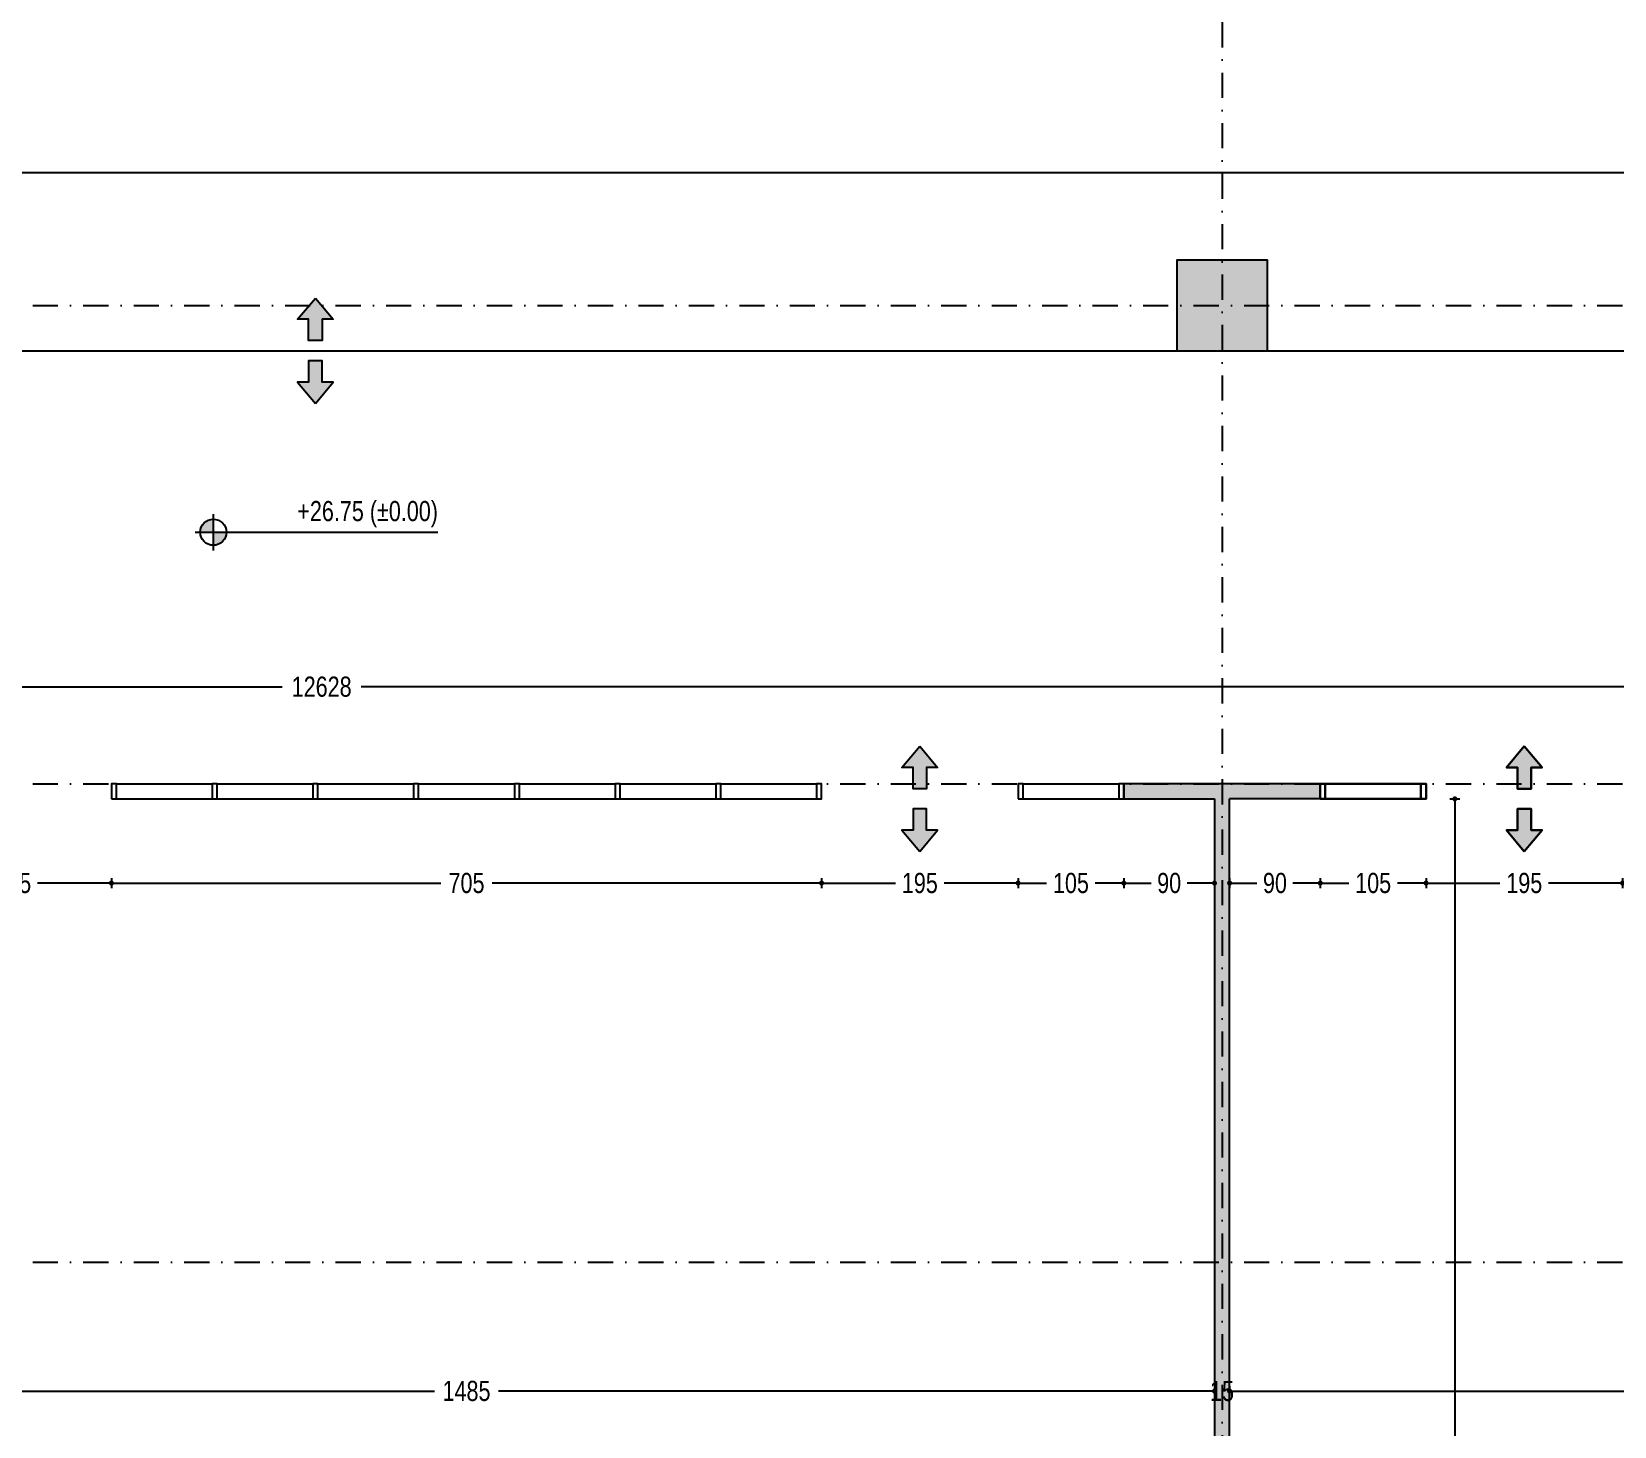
# Model space of a CAD drawing. Header units: centimetres. Extents: x 26569 to 160723, y -3143 to 14565.
# Drawn here: x 64098 to 65669, y 2351 to 3735 of the extents above; entities that cross this region are included whole.
import ezdxf

# ---------------------------------------------------------------- set-up
doc = ezdxf.new("R2010")
doc.units = ezdxf.units.CM
doc.header["$LTSCALE"] = 100
doc.linetypes.add('DASHDOT2', pattern=[0.5, 0.25, -0.125, 0, -0.125])
for name, color, linetype in [('A-ANNO-DIMS', 187, 'Continuous'), ('A-ANNO-GRID', 155, 'DASHDOT2'), ('A-ANNO-TEXT', 50, 'Continuous'), ('A-ELEV-01', 255, 'Continuous'), ('A-GLAZ-FRME', 12, 'Continuous'), ('A-GLAZ-FULL', 130, 'Continuous'), ('A-GLAZ-SILL', 8, 'Continuous'), ('A-WALL', 134, 'Continuous'), ('A-WALL-HTCH', 8, 'Continuous'), ('S-CONC', 5, 'Continuous'), ('S-HTCH', 8, 'Continuous')]:
    doc.layers.add(name, color=color, linetype=linetype)
doc.styles.add('Fields_100', font='act_simplex.shx', dxfattribs={"width": 0.8, "height": 20})
doc.dimstyles.new('FIELDS_100', dxfattribs={"dimscale": 0, "dimtxt": 20, "dimasz": 5, "dimexe": 5, "dimexo": 5, "dimgap": 5, "dimtad": 0, "dimdec": 0, "dimzin": 0, "dimdsep": 46, "dimtxsty": 'Fields_100', "dimblk": 'DOT', "dimcen": 0.09, "dimclrt": 50, "dimadec": 0, "dimazin": 0, "dimtfac": 1, "dimtdec": 0, "dimtix": 1, "dimtofl": 0, "dimtmove": 1, "dimatfit": 3, "dimfxl": 5, "dimfxlon": 1, "dimtolj": 1, "dimtzin": 0, "dimarcsym": 0})

# ---------------------------------------------------------------- blocks, each defined once
blk = doc.blocks.new('_Dot')
at = {"color": 0, "linetype": 'ByBlock', "lineweight": -2}
blk.add_line((-0.5, 0), (-1, 0), dxfattribs=at)
at = {"color": 0, "linetype": 'ByBlock', "const_width": 0.5}
blk.add_lwpolyline([(-0.25, 0, 1), (0.25, 0, 1)], format="xyb", close=True, dxfattribs=at)
blk = doc.blocks.new('*D148')
at = {"layer": 'A-ANNO-DIMS', "color": 0, "lineweight": -2, "transparency": 16777216}
for p, q in [((65505.6, 2973.6), (65515.6, 2973.6)), ((65510.6, 2968.6), (65510.6, 2290.3)), ((65510.6, 1548.6), (65510.6, 2226.9)), ((65505.6, 1543.6), (65515.6, 1543.6))]:
    blk.add_line(p, q, dxfattribs=at)
at = {"layer": 'DEFPOINTS', "color": 0, "transparency": 16777216}
for p in [(65287, 2973.6), (65510.6, 2973.6), (65287, 1543.6)]:
    blk.add_point(p, dxfattribs=at)
at = {"layer": 'A-ANNO-DIMS', "color": 0, "lineweight": -2, "transparency": 16777216, "xscale": 5, "yscale": 5, "zscale": 5}
for p, rotation in [((65510.6, 2973.6), 90), ((65510.6, 1543.6), 270)]:
    blk.add_blockref('_Dot', p, dxfattribs=dict(at, rotation=rotation))
at = {"layer": 'A-ANNO-DIMS', "color": 50, "transparency": 16777216, "insert": (65510.6, 2258.6), "char_height": 20, "attachment_point": 5, "rotation": 90, "style": 'Fields_100'}
blk.add_mtext('\\A1;1430', dxfattribs=at)
blk = doc.blocks.new('*D374')
at = {"layer": 'A-ANNO-DIMS', "color": 0, "lineweight": -2, "transparency": 16777216}
for p, q in [((58072, 3079.9), (58072, 3089.9)), ((58077, 3084.9), (64346.4, 3084.9)), ((70694.5, 3084.9), (64425, 3084.9)), ((70699.5, 3079.9), (70699.5, 3089.9))]:
    blk.add_line(p, q, dxfattribs=at)
at = {"layer": 'DEFPOINTS', "color": 0, "transparency": 16777216}
for p in [(70699.5, 3084.9), (58072, 2988.6), (70699.5, 2988.6)]:
    blk.add_point(p, dxfattribs=at)
at = {"layer": 'A-ANNO-DIMS', "color": 0, "lineweight": -2, "transparency": 16777216, "xscale": 5, "yscale": 5, "zscale": 5, "rotation": 180}
blk.add_blockref('_Dot', (58072, 3084.9), dxfattribs=at)
at = {"layer": 'A-ANNO-DIMS', "color": 0, "lineweight": -2, "transparency": 16777216, "xscale": 5, "yscale": 5, "zscale": 5}
blk.add_blockref('_Dot', (70699.5, 3084.9), dxfattribs=at)
at = {"layer": 'A-ANNO-DIMS', "color": 50, "transparency": 16777216, "insert": (64385.7, 3084.9), "char_height": 20, "attachment_point": 5, "style": 'Fields_100'}
blk.add_mtext('\\A1;12628', dxfattribs=at)
blk = doc.blocks.new('*D313')
at = {"layer": 'A-ANNO-DIMS', "color": 0, "lineweight": -2, "transparency": 16777216}
for p, q in [((65354.5, 1514.5), (65354.5, 1504.5)), ((65359.5, 1509.5), (66183.1, 1509.5)), ((67067, 1509.5), (66243.4, 1509.5)), ((67072, 1514.5), (67072, 1504.5))]:
    blk.add_line(p, q, dxfattribs=at)
at = {"layer": 'DEFPOINTS', "color": 0, "transparency": 16777216}
for p in [(67072, 2973.6), (65354.5, 1593.6), (67072, 1509.5)]:
    blk.add_point(p, dxfattribs=at)
at = {"layer": 'A-ANNO-DIMS', "color": 0, "lineweight": -2, "transparency": 16777216, "xscale": 5, "yscale": 5, "zscale": 5, "rotation": 180}
blk.add_blockref('_Dot', (65354.5, 1509.5), dxfattribs=at)
at = {"layer": 'A-ANNO-DIMS', "color": 0, "lineweight": -2, "transparency": 16777216, "xscale": 5, "yscale": 5, "zscale": 5}
blk.add_blockref('_Dot', (67072, 1509.5), dxfattribs=at)
at = {"layer": 'A-ANNO-DIMS', "color": 50, "transparency": 16777216, "insert": (66213.2, 1509.5), "char_height": 20, "attachment_point": 5, "style": 'Fields_100'}
blk.add_mtext('\\A1;1718', dxfattribs=at)
blk = doc.blocks.new('*D96')
at = {"layer": 'A-ANNO-DIMS', "color": 0, "lineweight": -2, "transparency": 16777216}
for p, q in [((63787, 2390.7), (63787, 2380.7)), ((65272, 2390.7), (65272, 2380.7)), ((63792, 2385.7), (64497.8, 2385.7)), ((65267, 2385.7), (64561.1, 2385.7))]:
    blk.add_line(p, q, dxfattribs=at)
at = {"layer": 'DEFPOINTS', "color": 0, "transparency": 16777216}
for p in [(63787, 2973.6), (65272, 2528.6), (65272, 2385.7)]:
    blk.add_point(p, dxfattribs=at)
at = {"layer": 'A-ANNO-DIMS', "color": 0, "lineweight": -2, "transparency": 16777216, "xscale": 5, "yscale": 5, "zscale": 5, "rotation": 180}
blk.add_blockref('_Dot', (63787, 2385.7), dxfattribs=at)
at = {"layer": 'A-ANNO-DIMS', "color": 0, "lineweight": -2, "transparency": 16777216, "xscale": 5, "yscale": 5, "zscale": 5}
blk.add_blockref('_Dot', (65272, 2385.7), dxfattribs=at)
at = {"layer": 'A-ANNO-DIMS', "color": 50, "transparency": 16777216, "insert": (64529.5, 2385.7), "char_height": 20, "attachment_point": 5, "style": 'Fields_100'}
blk.add_mtext('\\A1;1485', dxfattribs=at)
blk = doc.blocks.new('*D97')
at = {"layer": 'A-ANNO-DIMS', "color": 0, "lineweight": -2, "transparency": 16777216}
for p, q in [((65272, 2390.7), (65272, 2380.7)), ((65287, 2390.7), (65287, 2380.7)), ((65267, 2385.7), (65262, 2385.7)), ((65292, 2385.7), (65297, 2385.7))]:
    blk.add_line(p, q, dxfattribs=at)
at = {"layer": 'DEFPOINTS', "color": 0, "transparency": 16777216}
for p in [(65272, 2528.6), (65287, 2528.6), (65287, 2385.7)]:
    blk.add_point(p, dxfattribs=at)
at = {"layer": 'A-ANNO-DIMS', "color": 0, "lineweight": -2, "transparency": 16777216, "xscale": 5, "yscale": 5, "zscale": 5}
blk.add_blockref('_Dot', (65272, 2385.7), dxfattribs=at)
at = {"layer": 'A-ANNO-DIMS', "color": 0, "lineweight": -2, "transparency": 16777216, "xscale": 5, "yscale": 5, "zscale": 5, "rotation": 180}
blk.add_blockref('_Dot', (65287, 2385.7), dxfattribs=at)
at = {"layer": 'A-ANNO-DIMS', "color": 50, "transparency": 16777216, "insert": (65279.5, 2385.7), "char_height": 20, "attachment_point": 5, "style": 'Fields_100'}
blk.add_mtext('\\A1;15', dxfattribs=at)
blk = doc.blocks.new('*D98')
at = {"layer": 'A-ANNO-DIMS', "color": 0, "lineweight": -2, "transparency": 16777216}
for p, q in [((65287, 2390.7), (65287, 2380.7)), ((67072, 2390.7), (67072, 2380.7)), ((65292, 2385.7), (66147.8, 2385.7)), ((67067, 2385.7), (66211.1, 2385.7))]:
    blk.add_line(p, q, dxfattribs=at)
at = {"layer": 'DEFPOINTS', "color": 0, "transparency": 16777216}
for p in [(67072, 2973.6), (65287, 2528.6), (67072, 2385.7)]:
    blk.add_point(p, dxfattribs=at)
at = {"layer": 'A-ANNO-DIMS', "color": 0, "lineweight": -2, "transparency": 16777216, "xscale": 5, "yscale": 5, "zscale": 5, "rotation": 180}
blk.add_blockref('_Dot', (65287, 2385.7), dxfattribs=at)
at = {"layer": 'A-ANNO-DIMS', "color": 0, "lineweight": -2, "transparency": 16777216, "xscale": 5, "yscale": 5, "zscale": 5}
blk.add_blockref('_Dot', (67072, 2385.7), dxfattribs=at)
at = {"layer": 'A-ANNO-DIMS', "color": 50, "transparency": 16777216, "insert": (66179.5, 2385.7), "char_height": 20, "attachment_point": 5, "style": 'Fields_100'}
blk.add_mtext('\\A1;1785', dxfattribs=at)
blk = doc.blocks.new('*D265')
at = {"layer": 'A-ANNO-DIMS', "color": 0, "lineweight": -2, "transparency": 16777216}
for p, q in [((63982, 2895), (63982, 2885)), ((64177, 2895), (64177, 2885)), ((63987, 2890), (64055.4, 2890)), ((64172, 2890), (64103.5, 2890))]:
    blk.add_line(p, q, dxfattribs=at)
at = {"layer": 'DEFPOINTS', "color": 0, "transparency": 16777216}
for p in [(63982, 2973.6), (64177, 2973.6), (64177, 2890)]:
    blk.add_point(p, dxfattribs=at)
at = {"layer": 'A-ANNO-DIMS', "color": 0, "lineweight": -2, "transparency": 16777216, "xscale": 5, "yscale": 5, "zscale": 5, "rotation": 180}
blk.add_blockref('_Dot', (63982, 2890), dxfattribs=at)
at = {"layer": 'A-ANNO-DIMS', "color": 0, "lineweight": -2, "transparency": 16777216, "xscale": 5, "yscale": 5, "zscale": 5}
blk.add_blockref('_Dot', (64177, 2890), dxfattribs=at)
at = {"layer": 'A-ANNO-DIMS', "color": 50, "transparency": 16777216, "insert": (64079.5, 2890), "char_height": 20, "attachment_point": 5, "style": 'Fields_100'}
blk.add_mtext('\\A1;195', dxfattribs=at)
blk = doc.blocks.new('*D266')
at = {"layer": 'A-ANNO-DIMS', "color": 0, "lineweight": -2, "transparency": 16777216}
for p, q in [((64177, 2895), (64177, 2885)), ((64882, 2895), (64882, 2885)), ((64182, 2890), (64503.9, 2890)), ((64877, 2890), (64555, 2890))]:
    blk.add_line(p, q, dxfattribs=at)
at = {"layer": 'DEFPOINTS', "color": 0, "transparency": 16777216}
for p in [(64177, 2973.6), (64882, 2973.6), (64882, 2890)]:
    blk.add_point(p, dxfattribs=at)
at = {"layer": 'A-ANNO-DIMS', "color": 0, "lineweight": -2, "transparency": 16777216, "xscale": 5, "yscale": 5, "zscale": 5, "rotation": 180}
blk.add_blockref('_Dot', (64177, 2890), dxfattribs=at)
at = {"layer": 'A-ANNO-DIMS', "color": 0, "lineweight": -2, "transparency": 16777216, "xscale": 5, "yscale": 5, "zscale": 5}
blk.add_blockref('_Dot', (64882, 2890), dxfattribs=at)
at = {"layer": 'A-ANNO-DIMS', "color": 50, "transparency": 16777216, "insert": (64529.5, 2890), "char_height": 20, "attachment_point": 5, "style": 'Fields_100'}
blk.add_mtext('\\A1;705', dxfattribs=at)
blk = doc.blocks.new('*D275')
at = {"layer": 'A-ANNO-DIMS', "color": 0, "lineweight": -2, "transparency": 16777216}
for p, q in [((64882, 2895), (64882, 2885)), ((65077, 2895), (65077, 2885)), ((64887, 2890), (64955.4, 2890)), ((65072, 2890), (65003.5, 2890))]:
    blk.add_line(p, q, dxfattribs=at)
at = {"layer": 'DEFPOINTS', "color": 0, "transparency": 16777216}
for p in [(64882, 2973.6), (65077, 2973.6), (65077, 2890)]:
    blk.add_point(p, dxfattribs=at)
at = {"layer": 'A-ANNO-DIMS', "color": 0, "lineweight": -2, "transparency": 16777216, "xscale": 5, "yscale": 5, "zscale": 5, "rotation": 180}
blk.add_blockref('_Dot', (64882, 2890), dxfattribs=at)
at = {"layer": 'A-ANNO-DIMS', "color": 0, "lineweight": -2, "transparency": 16777216, "xscale": 5, "yscale": 5, "zscale": 5}
blk.add_blockref('_Dot', (65077, 2890), dxfattribs=at)
at = {"layer": 'A-ANNO-DIMS', "color": 50, "transparency": 16777216, "insert": (64979.5, 2890), "char_height": 20, "attachment_point": 5, "style": 'Fields_100'}
blk.add_mtext('\\A1;195', dxfattribs=at)
blk = doc.blocks.new('*D276')
at = {"layer": 'A-ANNO-DIMS', "color": 0, "lineweight": -2, "transparency": 16777216}
for p, q in [((65077, 2895), (65077, 2885)), ((65182, 2895), (65182, 2885)), ((65082, 2890), (65105.4, 2890)), ((65177, 2890), (65153.5, 2890))]:
    blk.add_line(p, q, dxfattribs=at)
at = {"layer": 'DEFPOINTS', "color": 0, "transparency": 16777216}
for p in [(65077, 2973.6), (65182, 2973.6), (65182, 2890)]:
    blk.add_point(p, dxfattribs=at)
at = {"layer": 'A-ANNO-DIMS', "color": 0, "lineweight": -2, "transparency": 16777216, "xscale": 5, "yscale": 5, "zscale": 5, "rotation": 180}
blk.add_blockref('_Dot', (65077, 2890), dxfattribs=at)
at = {"layer": 'A-ANNO-DIMS', "color": 0, "lineweight": -2, "transparency": 16777216, "xscale": 5, "yscale": 5, "zscale": 5}
blk.add_blockref('_Dot', (65182, 2890), dxfattribs=at)
at = {"layer": 'A-ANNO-DIMS', "color": 50, "transparency": 16777216, "insert": (65129.5, 2890), "char_height": 20, "attachment_point": 5, "style": 'Fields_100'}
blk.add_mtext('\\A1;105', dxfattribs=at)
blk = doc.blocks.new('*D277')
at = {"layer": 'A-ANNO-DIMS', "color": 0, "lineweight": -2, "transparency": 16777216}
for p, q in [((65182, 2895), (65182, 2885)), ((65272, 2895), (65272, 2885)), ((65187, 2890), (65209, 2890)), ((65267, 2890), (65244.9, 2890))]:
    blk.add_line(p, q, dxfattribs=at)
at = {"layer": 'DEFPOINTS', "color": 0, "transparency": 16777216}
for p in [(65182, 2973.6), (65272, 2973.6), (65272, 2890)]:
    blk.add_point(p, dxfattribs=at)
at = {"layer": 'A-ANNO-DIMS', "color": 0, "lineweight": -2, "transparency": 16777216, "xscale": 5, "yscale": 5, "zscale": 5, "rotation": 180}
blk.add_blockref('_Dot', (65182, 2890), dxfattribs=at)
at = {"layer": 'A-ANNO-DIMS', "color": 0, "lineweight": -2, "transparency": 16777216, "xscale": 5, "yscale": 5, "zscale": 5}
blk.add_blockref('_Dot', (65272, 2890), dxfattribs=at)
at = {"layer": 'A-ANNO-DIMS', "color": 50, "transparency": 16777216, "insert": (65227, 2890), "char_height": 20, "attachment_point": 5, "style": 'Fields_100'}
blk.add_mtext('\\A1;90', dxfattribs=at)
blk = doc.blocks.new('*D279')
at = {"layer": 'A-ANNO-DIMS', "color": 0, "lineweight": -2, "transparency": 16777216}
for p, q in [((65482, 2895), (65482, 2885)), ((65677, 2895), (65677, 2885)), ((65487, 2890), (65555.4, 2890)), ((65672, 2890), (65603.5, 2890))]:
    blk.add_line(p, q, dxfattribs=at)
at = {"layer": 'DEFPOINTS', "color": 0, "transparency": 16777216}
for p in [(65482, 2973.6), (65677, 2973.6), (65677, 2890)]:
    blk.add_point(p, dxfattribs=at)
at = {"layer": 'A-ANNO-DIMS', "color": 0, "lineweight": -2, "transparency": 16777216, "xscale": 5, "yscale": 5, "zscale": 5, "rotation": 180}
blk.add_blockref('_Dot', (65482, 2890), dxfattribs=at)
at = {"layer": 'A-ANNO-DIMS', "color": 0, "lineweight": -2, "transparency": 16777216, "xscale": 5, "yscale": 5, "zscale": 5}
blk.add_blockref('_Dot', (65677, 2890), dxfattribs=at)
at = {"layer": 'A-ANNO-DIMS', "color": 50, "transparency": 16777216, "insert": (65579.5, 2890), "char_height": 20, "attachment_point": 5, "style": 'Fields_100'}
blk.add_mtext('\\A1;195', dxfattribs=at)
blk = doc.blocks.new('*D409')
at = {"layer": 'A-ANNO-DIMS', "color": 0, "lineweight": -2, "transparency": 16777216}
for p, q in [((52634.5, 3590.2), (52634.5, 3600.2)), ((70724.5, 3590.2), (70724.5, 3600.2)), ((52639.5, 3595.2), (61640.2, 3595.2)), ((70719.5, 3595.2), (61718.8, 3595.2))]:
    blk.add_line(p, q, dxfattribs=at)
at = {"layer": 'DEFPOINTS', "color": 0, "transparency": 16777216}
for p in [(70724.5, 3595.2), (52634.5, 3418.6), (70724.5, 3418.6)]:
    blk.add_point(p, dxfattribs=at)
at = {"layer": 'A-ANNO-DIMS', "color": 0, "lineweight": -2, "transparency": 16777216, "xscale": 5, "yscale": 5, "zscale": 5, "rotation": 180}
blk.add_blockref('_Dot', (52634.5, 3595.2), dxfattribs=at)
at = {"layer": 'A-ANNO-DIMS', "color": 0, "lineweight": -2, "transparency": 16777216, "xscale": 5, "yscale": 5, "zscale": 5}
blk.add_blockref('_Dot', (70724.5, 3595.2), dxfattribs=at)
at = {"layer": 'A-ANNO-DIMS', "color": 50, "transparency": 16777216, "insert": (61679.5, 3595.2), "char_height": 20, "attachment_point": 5, "style": 'Fields_100'}
blk.add_mtext('\\A1;18090', dxfattribs=at)
blk = doc.blocks.new('*D710')
at = {"layer": 'A-ANNO-DIMS', "color": 0, "lineweight": -2, "transparency": 16777216}
for p, q in [((65287, 2895), (65287, 2885)), ((65377, 2895), (65377, 2885)), ((65292, 2890), (65314, 2890)), ((65372, 2890), (65349.9, 2890))]:
    blk.add_line(p, q, dxfattribs=at)
at = {"layer": 'DEFPOINTS', "color": 0, "transparency": 16777216}
for p in [(65287, 2973.6), (65377, 2973.6), (65377, 2890)]:
    blk.add_point(p, dxfattribs=at)
at = {"layer": 'A-ANNO-DIMS', "color": 0, "lineweight": -2, "transparency": 16777216, "xscale": 5, "yscale": 5, "zscale": 5, "rotation": 180}
blk.add_blockref('_Dot', (65287, 2890), dxfattribs=at)
at = {"layer": 'A-ANNO-DIMS', "color": 0, "lineweight": -2, "transparency": 16777216, "xscale": 5, "yscale": 5, "zscale": 5}
blk.add_blockref('_Dot', (65377, 2890), dxfattribs=at)
at = {"layer": 'A-ANNO-DIMS', "color": 50, "transparency": 16777216, "insert": (65332, 2890), "char_height": 20, "attachment_point": 5, "style": 'Fields_100'}
blk.add_mtext('\\A1;90', dxfattribs=at)
blk = doc.blocks.new('*D711')
at = {"layer": 'A-ANNO-DIMS', "color": 0, "lineweight": -2, "transparency": 16777216}
for p, q in [((65377, 2895), (65377, 2885)), ((65482, 2895), (65482, 2885)), ((65382, 2890), (65405.4, 2890)), ((65477, 2890), (65453.5, 2890))]:
    blk.add_line(p, q, dxfattribs=at)
at = {"layer": 'DEFPOINTS', "color": 0, "transparency": 16777216}
for p in [(65377, 2973.6), (65482, 2973.6), (65482, 2890)]:
    blk.add_point(p, dxfattribs=at)
at = {"layer": 'A-ANNO-DIMS', "color": 0, "lineweight": -2, "transparency": 16777216, "xscale": 5, "yscale": 5, "zscale": 5, "rotation": 180}
blk.add_blockref('_Dot', (65377, 2890), dxfattribs=at)
at = {"layer": 'A-ANNO-DIMS', "color": 0, "lineweight": -2, "transparency": 16777216, "xscale": 5, "yscale": 5, "zscale": 5}
blk.add_blockref('_Dot', (65482, 2890), dxfattribs=at)
at = {"layer": 'A-ANNO-DIMS', "color": 50, "transparency": 16777216, "insert": (65429.5, 2890), "char_height": 20, "attachment_point": 5, "style": 'Fields_100'}
blk.add_mtext('\\A1;105', dxfattribs=at)

msp = doc.modelspace()

# ---------------------------------------------------------------- hatches: boundary and pattern name
at = {"layer": 'A-ANNO-DIMS'}
h = msp.add_hatch(color=256, dxfattribs=at)
h.paths.add_polyline_path([(64278.15, 3251.35, 0.4142136), (64265.15, 3238.35), (64278.15, 3238.35)])
h.paths.add_polyline_path([(64291.15, 3238.35), (64278.15, 3238.35), (64278.15, 3225.35, 0.4142136)])
at = {"layer": 'A-ANNO-TEXT'}
h = msp.add_hatch(color=256, dxfattribs=at)
h.dxf.hatch_style = 1
h.paths.add_polyline_path([(64379.48, 3470.89), (64397.18, 3449.74), (64386.21, 3449.74), (64386.21, 3428.59), (64372.74, 3428.59), (64372.74, 3449.74), (64361.77, 3449.74)])
h = msp.add_hatch(color=256, dxfattribs=at)
h.dxf.hatch_style = 1
h.paths.add_polyline_path([(64379.48, 3366.29), (64397.18, 3387.44), (64386.21, 3387.44), (64386.21, 3408.59), (64372.74, 3408.59), (64372.74, 3387.44), (64361.77, 3387.44)])
h = msp.add_hatch(color=256, dxfattribs=at)
h.dxf.hatch_style = 1
h.paths.add_polyline_path([(64979.48, 3025.89), (64997.18, 3004.74), (64986.21, 3004.74), (64986.21, 2983.59), (64972.74, 2983.59), (64972.74, 3004.74), (64961.77, 3004.74)])
h = msp.add_hatch(color=256, dxfattribs=at)
h.dxf.hatch_style = 1
h.paths.add_polyline_path([(65579.48, 3025.89), (65561.77, 3004.74), (65572.74, 3004.74), (65572.74, 2983.59), (65586.21, 2983.59), (65586.21, 3004.74), (65597.18, 3004.74)])
h = msp.add_hatch(color=256, dxfattribs=at)
h.dxf.hatch_style = 1
h.paths.add_polyline_path([(65579.48, 3025.89), (65597.18, 3004.74), (65586.21, 3004.74), (65586.21, 2983.59), (65572.74, 2983.59), (65572.74, 3004.74), (65561.77, 3004.74)])
h = msp.add_hatch(color=256, dxfattribs=at)
h.dxf.hatch_style = 1
h.paths.add_polyline_path([(64979.48, 2921.29), (64997.18, 2942.44), (64986.21, 2942.44), (64986.21, 2963.59), (64972.74, 2963.59), (64972.74, 2942.44), (64961.77, 2942.44)])
h = msp.add_hatch(color=256, dxfattribs=at)
h.dxf.hatch_style = 1
h.paths.add_polyline_path([(65579.48, 2921.29), (65561.77, 2942.44), (65572.74, 2942.44), (65572.74, 2963.59), (65586.21, 2963.59), (65586.21, 2942.44), (65597.18, 2942.44)])
h = msp.add_hatch(color=256, dxfattribs=at)
h.dxf.hatch_style = 1
h.paths.add_polyline_path([(65579.48, 2921.29), (65597.18, 2942.44), (65586.21, 2942.44), (65586.21, 2963.59), (65572.74, 2963.59), (65572.74, 2942.44), (65561.77, 2942.44)])
at = {"layer": 'A-WALL-HTCH'}
h = msp.add_hatch(dxfattribs=at)
h.set_pattern_fill('DASH', color=256)
h.set_pattern_definition([(0, (-26454.6308, -0.018), (3.175, 3.175), [3.175, -3.175])])
h.paths.add_polyline_path([(65324.48, 1608.59), (65324.48, 1593.59), (65354.48, 1593.59), (65354.48, 1663.59), (65339.48, 1663.59), (65339.48, 1623.59), (65219.48, 1623.59), (65219.48, 1823.59), (65339.48, 1823.59), (65339.48, 1763.59), (65354.48, 1763.59), (65354.48, 2068.59), (65286.98, 2068.59), (65286.98, 2973.59), (65376.98, 2973.59), (65376.98, 2988.59), (65181.98, 2988.59), (65181.98, 2973.59), (65271.98, 2973.59), (65271.98, 2068.59), (65204.48, 2068.59), (65204.48, 2013.59), (65219.48, 2013.59), (65219.48, 2053.59), (65339.48, 2053.59), (65339.48, 1853.59), (65219.48, 1853.59), (65219.48, 1913.59), (65204.48, 1913.59), (65204.48, 1593.59), (65234.48, 1593.59), (65234.48, 1608.59)])
at = {"layer": 'S-HTCH'}
h = msp.add_hatch(dxfattribs=at)
h.set_pattern_fill('ANSI33', color=256)
h.set_pattern_definition([(45, (47244.2896, 5721.5606), (-4.490128, 4.490128), []), (45, (47248.78, 5721.5606), (-4.490128, 4.490128), [3.175, -1.5875])])
h.paths.add_polyline_path([(63434.48, 1518.59), (63524.48, 1518.59), (63524.48, 1608.59), (63434.48, 1608.59)])
h.paths.add_polyline_path([(63434.48, 7218.59), (63524.48, 7218.59), (63524.48, 7308.59), (63434.48, 7308.59)])
h.paths.add_polyline_path([(61634.48, 1518.59), (61724.48, 1518.59), (61724.48, 1608.59), (61634.48, 1608.59)])
h.paths.add_polyline_path([(58034.48, 1518.59), (58124.48, 1518.59), (58124.48, 1608.59), (58034.48, 1608.59)])
h.paths.add_polyline_path([(61634.48, 7218.59), (61724.48, 7218.59), (61724.48, 7308.59), (61634.48, 7308.59)])
h.paths.add_polyline_path([(58034.48, 7218.59), (58124.48, 7218.59), (58124.48, 7308.59), (58034.48, 7308.59)])
h.paths.add_polyline_path([(63434.48, 3418.59), (63524.48, 3418.59), (63524.48, 3508.59), (63434.48, 3508.59)])
h.paths.add_polyline_path([(63434.48, 5318.59), (63524.48, 5318.59), (63524.48, 5408.59), (63434.48, 5408.59)])
h.paths.add_polyline_path([(61634.48, 3418.59), (61724.48, 3418.59), (61724.48, 3508.59), (61634.48, 3508.59)])
h.paths.add_polyline_path([(58034.48, 3418.59), (58124.48, 3418.59), (58124.48, 3508.59), (58034.48, 3508.59)])
h.paths.add_polyline_path([(61634.48, 5318.59), (61724.48, 5318.59), (61724.48, 5408.59), (61634.48, 5408.59)])
h.paths.add_polyline_path([(58034.48, 5318.59), (58124.48, 5318.59), (58124.48, 5408.59), (58034.48, 5408.59)])
h.paths.add_polyline_path([(68834.48, 3418.59), (68924.48, 3418.59), (68924.48, 3508.59), (68834.48, 3508.59)])
h.paths.add_polyline_path([(68834.48, 5318.59), (68924.48, 5318.59), (68924.48, 5408.59), (68834.48, 5408.59)])
h.paths.add_polyline_path([(67034.48, 3418.59), (67124.48, 3418.59), (67124.48, 3508.59), (67034.48, 3508.59)])
h.paths.add_polyline_path([(67034.48, 5318.59), (67124.48, 5318.59), (67124.48, 5408.59), (67034.48, 5408.59)])
h.paths.add_polyline_path([(65234.48, 3418.59), (65324.48, 3418.59), (65324.48, 3508.59), (65234.48, 3508.59)])
h.paths.add_polyline_path([(65234.48, 5318.59), (65324.48, 5318.59), (65324.48, 5408.59), (65234.48, 5408.59)])
h.paths.add_polyline_path([(61534.48, 3418.59), (61624.48, 3418.59), (61624.48, 3508.59), (61534.48, 3508.59)])
h.paths.add_polyline_path([(61534.48, 5318.59), (61624.48, 5318.59), (61624.48, 5408.59), (61534.48, 5408.59)])
h.paths.add_polyline_path([(59834.48, 3418.59), (59924.48, 3418.59), (59924.48, 3508.59), (59834.48, 3508.59)])
h.paths.add_polyline_path([(59834.48, 5318.59), (59924.48, 5318.59), (59924.48, 5408.59), (59834.48, 5408.59)])
h.paths.add_polyline_path([(56234.48, 3418.59), (56324.48, 3418.59), (56324.48, 3508.59), (56234.48, 3508.59)])
h.paths.add_polyline_path([(56234.48, 5318.59), (56324.48, 5318.59), (56324.48, 5408.59), (56234.48, 5408.59)])
h.paths.add_polyline_path([(54434.48, 3418.59), (54524.48, 3418.59), (54524.48, 3508.59), (54434.48, 3508.59)])
h.paths.add_polyline_path([(54434.48, 5318.59), (54524.48, 5318.59), (54524.48, 5408.59), (54434.48, 5408.59)])
h.paths.add_polyline_path([(52634.48, 3418.59), (52724.48, 3418.59), (52724.48, 3508.59), (52634.48, 3508.59)])
h.paths.add_polyline_path([(52634.48, 5318.59), (52724.48, 5318.59), (52724.48, 5408.59), (52634.48, 5408.59)])
h.paths.add_polyline_path([(70634.48, 5318.59), (70724.48, 5318.59), (70724.48, 5408.59), (70634.48, 5408.59)])
h.paths.add_polyline_path([(70634.48, 3418.59), (70724.48, 3418.59), (70724.48, 3508.59), (70634.48, 3508.59)])
h.paths.add_polyline_path([(70634.48, 1518.59), (70724.48, 1518.59), (70724.48, 1608.59), (70634.48, 1608.59)])
h.paths.add_polyline_path([(68834.48, 1518.59), (68924.48, 1518.59), (68924.48, 1608.59), (68834.48, 1608.59)])
h.paths.add_polyline_path([(67034.48, 1518.59), (67124.48, 1518.59), (67124.48, 1608.59), (67034.48, 1608.59)])
h.paths.add_polyline_path([(65234.48, 1518.59), (65324.48, 1518.59), (65324.48, 1608.59), (65234.48, 1608.59)])
h.paths.add_polyline_path([(61534.48, 1518.59), (61624.48, 1518.59), (61624.48, 1608.59), (61534.48, 1608.59)])
h.paths.add_polyline_path([(59834.48, 1518.59), (59924.48, 1518.59), (59924.48, 1608.59), (59834.48, 1608.59)])
h.paths.add_polyline_path([(56234.48, 1518.59), (56324.48, 1518.59), (56324.48, 1608.59), (56234.48, 1608.59)])
h.paths.add_polyline_path([(54434.48, 1518.59), (54524.48, 1518.59), (54524.48, 1608.59), (54434.48, 1608.59)])
h.paths.add_polyline_path([(52634.48, 1518.59), (52724.48, 1518.59), (52724.48, 1608.59), (52634.48, 1608.59)])
h.paths.add_polyline_path([(70634.48, 7218.59), (70724.48, 7218.59), (70724.48, 7308.59), (70634.48, 7308.59)])
h.paths.add_polyline_path([(68834.48, 7218.59), (68924.48, 7218.59), (68924.48, 7308.59), (68834.48, 7308.59)])
h.paths.add_polyline_path([(67034.48, 7218.59), (67124.48, 7218.59), (67124.48, 7308.59), (67034.48, 7308.59)])
h.paths.add_polyline_path([(65234.48, 7218.59), (65324.48, 7218.59), (65324.48, 7308.59), (65234.48, 7308.59)])
h.paths.add_polyline_path([(61534.48, 7218.59), (61624.48, 7218.59), (61624.48, 7308.59), (61534.48, 7308.59)])
h.paths.add_polyline_path([(59834.48, 7218.59), (59924.48, 7218.59), (59924.48, 7308.59), (59834.48, 7308.59)])
h.paths.add_polyline_path([(56234.48, 7218.59), (56324.48, 7218.59), (56324.48, 7308.59), (56234.48, 7308.59)])
h.paths.add_polyline_path([(54434.48, 7218.59), (54524.48, 7218.59), (54524.48, 7308.59), (54434.48, 7308.59)])
h.paths.add_polyline_path([(52634.48, 7218.59), (52724.48, 7218.59), (52724.48, 7308.59), (52634.48, 7308.59)])

# ---------------------------------------------------------------- linework, layer by layer
at = {"layer": 'A-ANNO-DIMS'}
for p, q in [((64278.15, 3256.35), (64278.15, 3220.35)), ((64260.15, 3238.35), (64501.15, 3238.35))]:
    msp.add_line(p, q, dxfattribs=at)
msp.add_circle((64278.15, 3238.35), 13, dxfattribs=at)
at = {"layer": 'A-ANNO-GRID'}
for p, q in [((65279.48, 8203.59), (65279.48, 1408.59)), ((49419.63, 3463.59), (71224.48, 3463.59)), ((49419.63, 2988.59), (71224.48, 2988.59)), ((49419.63, 2513.59), (71224.48, 2513.59))]:
    msp.add_line(p, q, dxfattribs=at)
at = {"layer": 'A-ANNO-TEXT'}
for points in [[(64379.48, 3470.89), (64397.18, 3449.74), (64386.21, 3449.74), (64386.21, 3428.59), (64372.74, 3428.59), (64372.74, 3449.74), (64361.77, 3449.74)], [(64379.48, 3366.29), (64397.18, 3387.44), (64386.21, 3387.44), (64386.21, 3408.59), (64372.74, 3408.59), (64372.74, 3387.44), (64361.77, 3387.44)], [(64979.48, 3025.89), (64997.18, 3004.74), (64986.21, 3004.74), (64986.21, 2983.59), (64972.74, 2983.59), (64972.74, 3004.74), (64961.77, 3004.74)], [(65579.48, 3025.89), (65561.77, 3004.74), (65572.74, 3004.74), (65572.74, 2983.59), (65586.21, 2983.59), (65586.21, 3004.74), (65597.18, 3004.74)], [(65579.48, 3025.89), (65597.18, 3004.74), (65586.21, 3004.74), (65586.21, 2983.59), (65572.74, 2983.59), (65572.74, 3004.74), (65561.77, 3004.74)], [(64979.48, 2921.29), (64997.18, 2942.44), (64986.21, 2942.44), (64986.21, 2963.59), (64972.74, 2963.59), (64972.74, 2942.44), (64961.77, 2942.44)], [(65579.48, 2921.29), (65561.77, 2942.44), (65572.74, 2942.44), (65572.74, 2963.59), (65586.21, 2963.59), (65586.21, 2942.44), (65597.18, 2942.44)], [(65579.48, 2921.29), (65597.18, 2942.44), (65586.21, 2942.44), (65586.21, 2963.59), (65572.74, 2963.59), (65572.74, 2942.44), (65561.77, 2942.44)]]:
    msp.add_lwpolyline(points, close=True, dxfattribs=at)
at = {"layer": 'A-ELEV-01'}
for p, q in [((63524.48, 3418.59), (65234.48, 3418.59)), ((65324.48, 3418.59), (67034.48, 3418.59))]:
    msp.add_line(p, q, dxfattribs=at)
at = {"layer": 'A-GLAZ-FRME'}
for points in [[(64176.98, 2973.59), (64181.98, 2973.59), (64181.98, 2988.59), (64176.98, 2988.59)], [(64276.98, 2973.59), (64281.98, 2973.59), (64281.98, 2988.59), (64276.98, 2988.59)], [(64376.98, 2973.59), (64381.98, 2973.59), (64381.98, 2988.59), (64376.98, 2988.59)], [(64476.98, 2973.59), (64481.98, 2973.59), (64481.98, 2988.59), (64476.98, 2988.59)], [(64576.98, 2973.59), (64581.98, 2973.59), (64581.98, 2988.59), (64576.98, 2988.59)], [(64676.98, 2973.59), (64681.98, 2973.59), (64681.98, 2988.59), (64676.98, 2988.59)], [(64776.98, 2973.59), (64781.98, 2973.59), (64781.98, 2988.59), (64776.98, 2988.59)], [(64876.98, 2973.59), (64881.98, 2973.59), (64881.98, 2988.59), (64876.98, 2988.59)], [(65076.98, 2973.59), (65081.98, 2973.59), (65081.98, 2988.59), (65076.98, 2988.59)], [(65176.98, 2973.59), (65181.98, 2973.59), (65181.98, 2988.59), (65176.98, 2988.59)], [(65381.98, 2973.59), (65376.98, 2973.59), (65376.98, 2988.59), (65381.98, 2988.59)], [(65376.98, 2973.59), (65381.98, 2973.59), (65381.98, 2988.59), (65376.98, 2988.59)], [(65481.98, 2973.59), (65476.98, 2973.59), (65476.98, 2988.59), (65481.98, 2988.59)], [(65476.98, 2973.59), (65481.98, 2973.59), (65481.98, 2988.59), (65476.98, 2988.59)]]:
    msp.add_lwpolyline(points, close=True, dxfattribs=at)
at = {"layer": 'A-GLAZ-FULL'}
for p, q in [((64181.98, 2988.59), (64276.98, 2988.59)), ((64281.98, 2988.59), (64376.98, 2988.59)), ((64381.98, 2988.59), (64476.98, 2988.59)), ((64481.98, 2988.59), (64576.98, 2988.59)), ((64581.98, 2988.59), (64676.98, 2988.59)), ((64681.98, 2988.59), (64776.98, 2988.59)), ((64781.98, 2988.59), (64876.98, 2988.59)), ((65081.98, 2988.59), (65176.98, 2988.59)), ((65476.98, 2988.59), (65381.98, 2988.59))]:
    msp.add_line(p, q, dxfattribs=at)
msp.add_lwpolyline([(65381.98, 2988.59), (65476.98, 2988.59)], dxfattribs=at)
at = {"layer": 'A-GLAZ-SILL'}
for p, q in [((64181.98, 2973.59), (64276.98, 2973.59)), ((64281.98, 2973.59), (64376.98, 2973.59)), ((64381.98, 2973.59), (64476.98, 2973.59)), ((64481.98, 2973.59), (64576.98, 2973.59)), ((64581.98, 2973.59), (64676.98, 2973.59)), ((64681.98, 2973.59), (64776.98, 2973.59)), ((64781.98, 2973.59), (64876.98, 2973.59)), ((65081.98, 2973.59), (65176.98, 2973.59)), ((65476.98, 2973.59), (65381.98, 2973.59)), ((65381.98, 2973.59), (65476.98, 2973.59))]:
    msp.add_line(p, q, dxfattribs=at)
at = {"layer": 'A-WALL'}
for p, q in [((65376.98, 2988.59), (65181.98, 2988.59)), ((65181.98, 2988.59), (65181.98, 2973.59)), ((65376.98, 2973.59), (65376.98, 2988.59)), ((65376.98, 2988.59), (65376.98, 2973.59)), ((65376.98, 2973.59), (65376.98, 2988.59)), ((65181.98, 2973.59), (65271.98, 2973.59)), ((65271.98, 2973.59), (65271.98, 2068.59)), ((65286.98, 2068.59), (65286.98, 2973.59)), ((65376.98, 2973.59), (65286.98, 2973.59))]:
    msp.add_line(p, q, dxfattribs=at)
for points in [[(64881.98, 2973.59), (64881.98, 2988.59)], [(65181.98, 2973.59), (65181.98, 2988.59)]]:
    msp.add_lwpolyline(points, dxfattribs=at)
at = {"layer": 'S-CONC'}
msp.add_lwpolyline([(65234.48, 3418.59), (65324.48, 3418.59), (65324.48, 3508.59), (65234.48, 3508.59)], close=True, dxfattribs=at)

# ---------------------------------------------------------------- texts
at = {"layer": 'A-ANNO-TEXT', "insert": (64501.15, 3243.35), "char_height": 20, "attachment_point": 9, "style": 'Fields_100'}
msp.add_mtext_dynamic_manual_height_columns('+26.75 (%%P0.00)', width=436.6649, gutter_width=100, heights=[0], dxfattribs=at)

# ---------------------------------------------------------------- dimensions: what is measured, and where the dimension line sits
at = {"layer": 'A-ANNO-DIMS'}
for base, p1, p2, picture, middle in [((70724.48, 3595.2), (52634.48, 3418.59), (70724.48, 3418.59), '*D409', (61679.48, 3595.2)), ((70699.47635264, 3084.87659092), (58071.97635264, 2988.59325813), (70699.47635264, 2988.59325813), '*D374', (64385.72635264, 3084.87659092)), ((65271.98, 2385.74), (63786.98, 2973.59), (65271.98, 2528.59), '*D96', (64529.48, 2385.74)), ((64176.98, 2889.98), (63981.98, 2973.59), (64176.98, 2973.59), '*D265', (64079.48, 2889.98)), ((64881.98, 2889.98), (64176.98, 2973.59), (64881.98, 2973.59), '*D266', (64529.48, 2889.98)), ((65076.98, 2889.98), (64881.98, 2973.59), (65076.98, 2973.59), '*D275', (64979.48, 2889.98)), ((65181.98, 2889.98), (65076.98, 2973.59), (65181.98, 2973.59), '*D276', (65129.48, 2889.98)), ((65271.98, 2889.98), (65181.98, 2973.59), (65271.98, 2973.59), '*D277', (65226.98, 2889.98)), ((67071.98, 2385.74), (65286.98, 2528.59), (67071.98, 2973.59), '*D98', (66179.48, 2385.74)), ((65376.98, 2889.98), (65286.98, 2973.59), (65376.98, 2973.59), '*D710', (65331.98, 2889.98)), ((67071.97635264, 1509.45525195), (65354.47635264, 1593.59325813), (67071.97635264, 2973.59325813), '*D313', (66213.22635264, 1509.45525195)), ((65481.98, 2889.98), (65376.98, 2973.59), (65481.98, 2973.59), '*D711', (65429.48, 2889.98)), ((65676.98, 2889.98), (65481.98, 2973.59), (65676.98, 2973.59), '*D279', (65579.48, 2889.98)), ((65286.98, 2385.74), (65271.98, 2528.59), (65286.98, 2528.59), '*D97', (65279.48, 2385.74))]:
    dim = msp.add_linear_dim(base=base, p1=p1, p2=p2, dimstyle='FIELDS_100', override={"dimscale": 1}, dxfattribs=at)
    dim.commit()
    dim.dimension.update_dxf_attribs({"geometry": picture, "text_midpoint": middle})
dim = msp.add_linear_dim(base=(65510.57, 2973.59), p1=(65286.98, 1543.59), p2=(65286.98, 2973.59), angle=90, dimstyle='FIELDS_100', override={"dimscale": 1}, dxfattribs=at)
dim.commit()
dim.dimension.update_dxf_attribs({"geometry": '*D148', "text_midpoint": (65510.57, 2258.59)})

doc.saveas('drawing.dxf')
